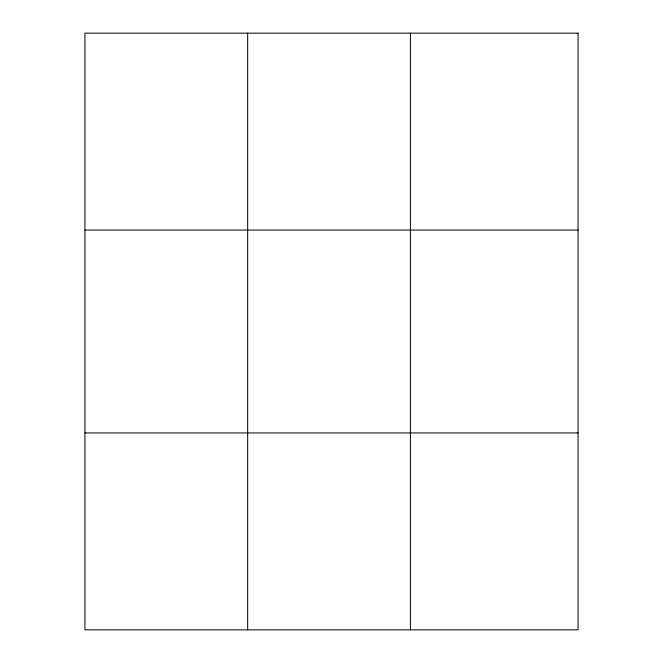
<?xml version="1.0" encoding="UTF-8"?>
<svg xmlns="http://www.w3.org/2000/svg" width="663" height="663" viewBox="0 0 663 663"><rect width="100%" height="100%" fill="white"/><g stroke="black" fill="none" stroke-linecap="round" stroke-linejoin="round"><path stroke-width="0.99" d="M247.664 33.15L247.664 629.85M410.405 33.15L410.405 629.85M84.93 230.061L578.07 230.061M84.93 432.939L578.07 432.939M578.07 33.15L578.07 629.85L84.93 629.85L84.93 33.15L578.07 33.15"/></g></svg>
